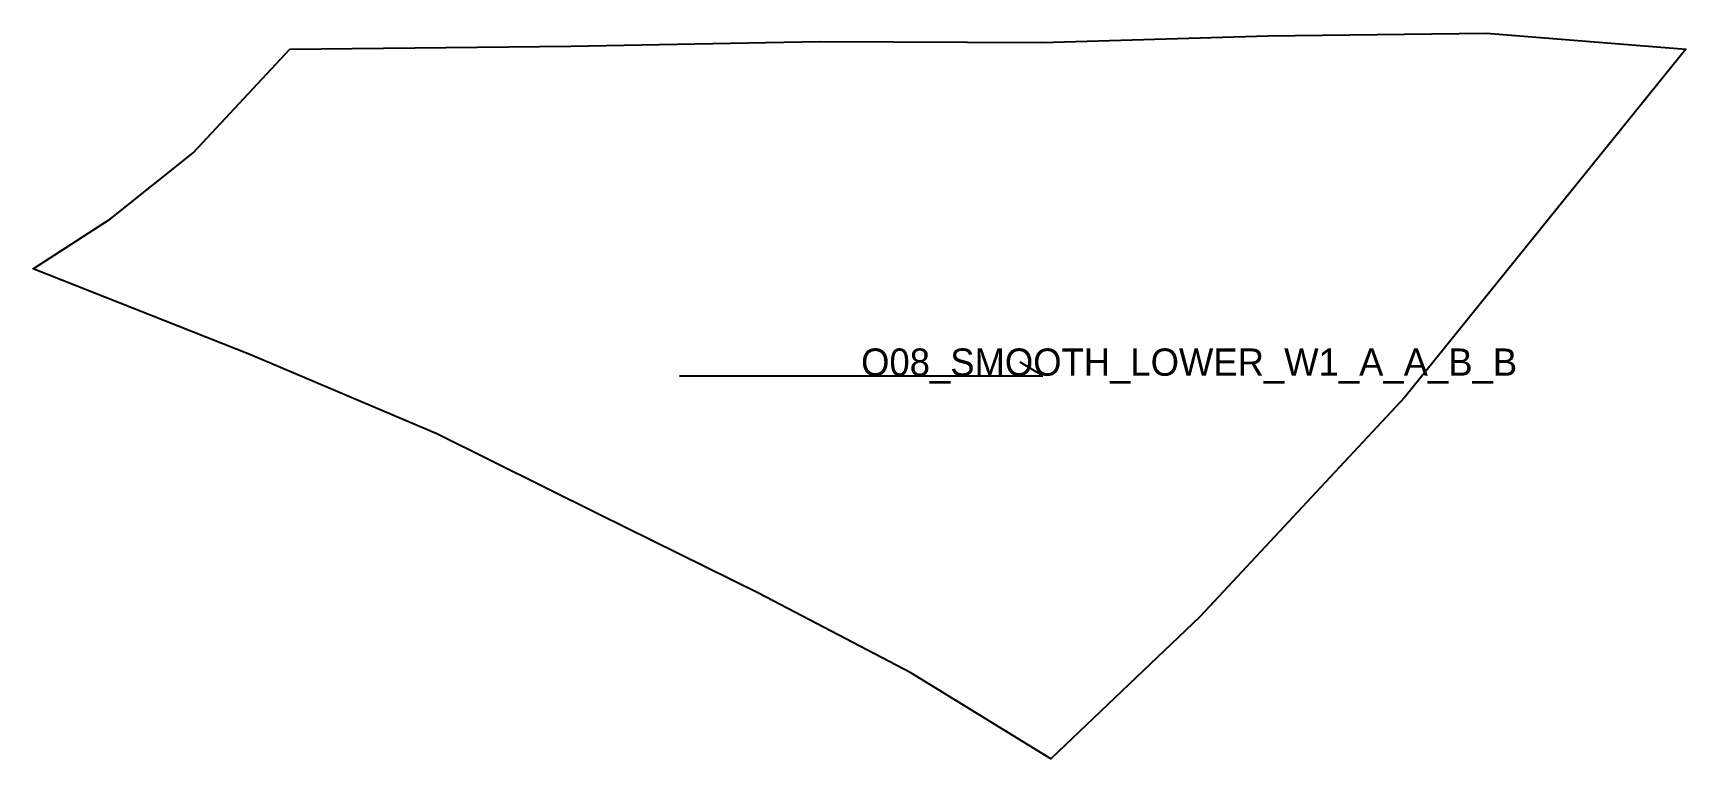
# Model space of a CAD drawing. Header units: millimetres. Extents: x -57 to 307, y -156 to 4.
import ezdxf

# ---------------------------------------------------------------- set-up
doc = ezdxf.new("R2010")
doc.units = ezdxf.units.MM
for name, color, linetype in [('CUT', 1, 'Continuous'), ('GRAIN', 3, 'Continuous'), ('LABEL', 7, 'Continuous'), ('SEW', 5, 'Continuous')]:
    doc.layers.add(name, color=color, linetype=linetype)

msp = doc.modelspace()

# ---------------------------------------------------------------- linework, layer by layer
at = {"layer": 'CUT'}
msp.add_lwpolyline([(0, 0), (61.86, 0.64), (116.53, 1.66), (165.56, 1.48), (215.36, 2.92), (263.51, 3.52), (307.44, 0), (245.54, -76.6), (200.41, -124.98), (167.61, -156.22), (136.77, -137.24), (103.21, -119.74), (68.09, -102.41), (32.34, -84.68), (-8.84, -67.18), (-56.57, -48.33), (-39.55, -37.36), (-21.28, -22.85), (0, 0)], close=True, dxfattribs=at)
at = {"layer": 'GRAIN'}
for p, q in [((165.79, -71.89), (160.79, -68.89)), ((85.79, -71.89), (165.79, -71.89))]:
    msp.add_line(p, q, dxfattribs=at)
at = {"layer": 'SEW'}
msp.add_lwpolyline([(0, 0), (61.86, 0.64), (116.53, 1.66), (165.56, 1.48), (215.36, 2.92), (263.51, 3.52), (307.44, 0), (245.54, -76.6), (200.41, -124.98), (167.61, -156.22), (136.77, -137.24), (103.21, -119.74), (68.09, -102.41), (32.34, -84.68), (-8.84, -67.18), (-56.57, -48.33), (-39.55, -37.36), (-21.28, -22.85)], close=True, dxfattribs=at)

# ---------------------------------------------------------------- texts
at = {"layer": 'LABEL'}
msp.add_text('O08_SMOOTH_LOWER_W1_A_A_B_B', height=6, dxfattribs=at).set_placement((125.79, -71.89))

doc.saveas('drawing.dxf')
